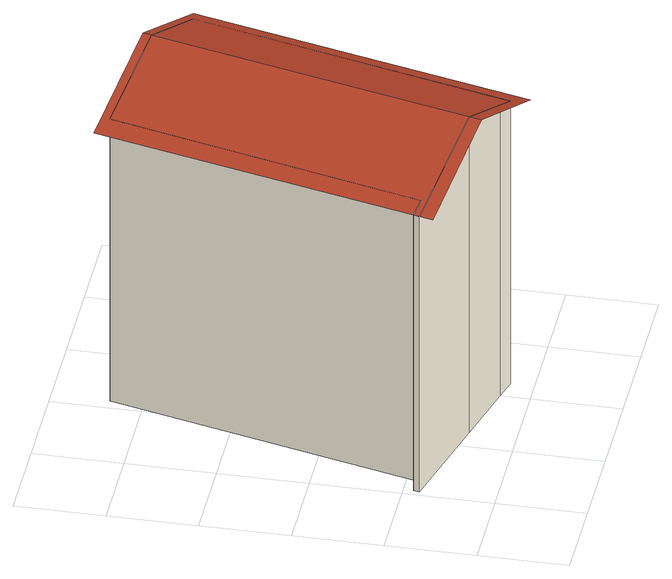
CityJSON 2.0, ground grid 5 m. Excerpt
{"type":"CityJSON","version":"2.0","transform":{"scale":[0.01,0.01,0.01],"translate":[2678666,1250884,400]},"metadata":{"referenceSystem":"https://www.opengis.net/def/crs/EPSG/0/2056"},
"CityObjects":{
"building1":{"type":"Building","attributes":{"class":"BB01","Herkunft":"EE_LB_2007","QualitaetStatus":1,"FileCreationDate":"2012-02-23","Region":2,"GebaeudeStatus":1},"children":["building1-1"]},
"building1-1":{"type":"BuildingPart","attributes":{"Geomtype":1},"parents":["building1"],"geometry":[{"type":"MultiSurface","lod":"2","boundaries":[[[0,1,2,3,4,5,6,7,8]],[[4,3,9,10]],[[3,2,11,9]],[[2,1,12,11]],[[1,0,13,12]],[[0,8,14,13]],[[8,7,15,14]],[[7,6,16,15]],[[6,5,17,16]],[[5,4,10,17]],[[18,19,20,21]],[[22,23,19,18]]],"semantics":{"surfaces":[{"type":"GroundSurface"},{"type":"WallSurface"},{"type":"RoofSurface"}],"values":[0,1,1,1,1,1,1,1,1,1,2,2]}}]}
},
"vertices":[
[1124,133,100],[1003,166,100],[632,261,100],[35,414,100],[44,448,100],[132,426,100],[571,2187,100],[1072,2058,100],[1575,1930,100],[35,414,1864],[44,448,1864],[632,261,2124],[1003,166,1965],[1124,133,1913],[1575,1930,1909],[1072,2058,2124],[571,2187,1906],[132,426,1903],[615,191,2124],[1083,2105,2124],[486,2257,1864],[17,338,1864],[1224,42,1864],[1691,1951,1864]
]}
